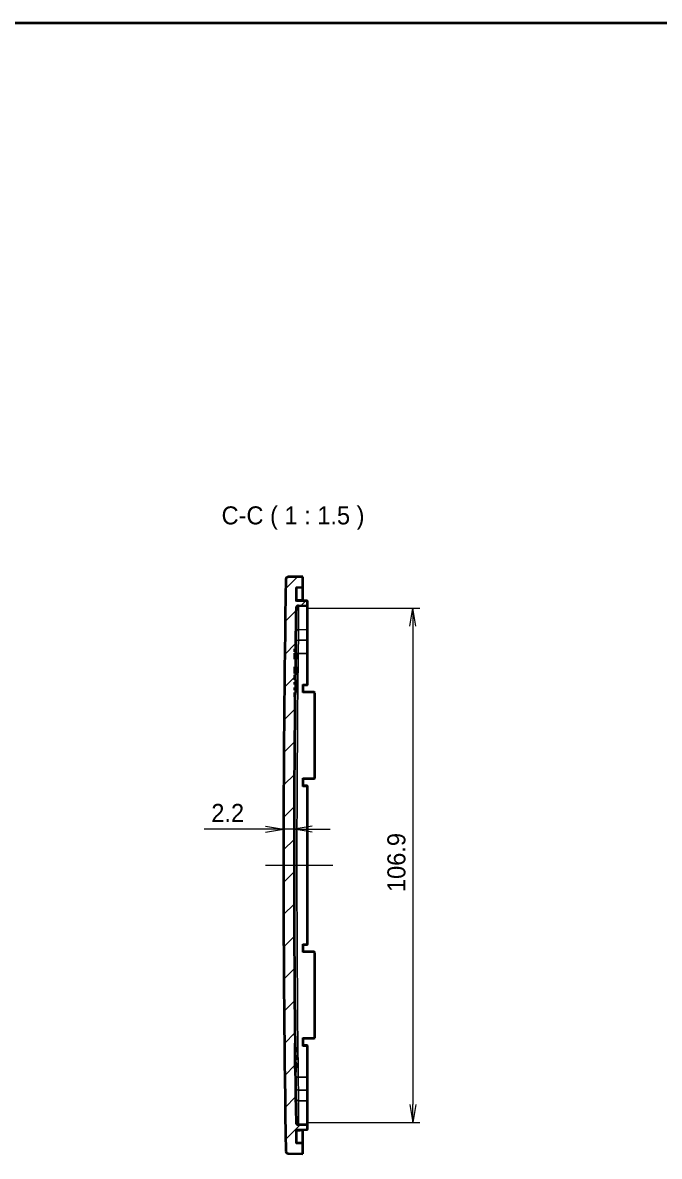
# Model space of a CAD drawing. Header units: millimetres. Extents: x 204 to 2721, y 201 to 622.
# Drawn here: x 1495 to 1627.3, y 386.4 to 622.2 of the extents above; entities that cross this region are included whole.
import ezdxf

# ---------------------------------------------------------------- set-up
doc = ezdxf.new("R2010")
doc.units = ezdxf.units.MM
doc.header["$LTSCALE"] = 1.5
doc.layers.get('Defpoints').update_dxf_attribs({"lineweight": 25})
for name, color, linetype, lineweight in [('Border (ISO)', 7, 'Continuous', 35), ('Centerline (ISO)', 131, 'Continuous', 18), ('Dimension (ISO)', 7, 'Continuous', 18), ('Hatch (ISO)', 1, 'Continuous', 18), ('Symbol (ISO)', 7, 'Continuous', 18), ('Visible (ISO)', 7, 'Continuous', 35), ('Visible Narrow (ISO)', 7, 'Continuous', 25)]:
    doc.layers.add(name, color=color, linetype=linetype, lineweight=lineweight)
doc.styles.add('Note Text (TK)', font='MS PGothic.ttf')
doc.dimstyles.new('Default - Method 1b (TK)', dxfattribs={"dimscale": 1.5, "dimtxt": 2.5, "dimasz": 2.5, "dimexe": 1, "dimexo": 1.5, "dimgap": 1, "dimtad": 1, "dimtoh": 1, "dimdsep": 46, "dimtxsty": 'Note Text (TK)', "dimblk": 'OPEN', "dimcen": 0.09, "dimdle": 5, "dimclrd": 100, "dimclre": 100, "dimclrt": 7, "dimadec": 1, "dimazin": 1, "dimtfac": 1, "dimtmove": 0, "dimatfit": 3, "dimldrblk": 'OPEN', "dimfxl": 1, "dimtolj": 1, "dimlwd": -1, "dimlwe": -1, "dimarcsym": 0})

# ---------------------------------------------------------------- blocks, each defined once
blk = doc.blocks.new('図面枠 tk図枠')
at = {"layer": 'Border (ISO)'}
blk.add_line((14.5, 289), (405.5, 289), dxfattribs=at)
blk = doc.blocks.new('_Open')
at = {"color": 0, "linetype": 'ByBlock', "lineweight": -2}
for p, q in [((-1, 0.167), (0, 0)), ((-1, -0.167), (0, 0)), ((0, 0), (-1, 0))]:
    blk.add_line(p, q, dxfattribs=at)
blk = doc.blocks.new('*D83')
at = {"layer": 'Defpoints', "color": 0}
for p in [(1551.82, 500.47), (1551.82, 393.5), (1576.09, 393.5)]:
    blk.add_point(p, dxfattribs=at)
at = {"layer": 'Dimension (ISO)', "color": 100}
for p, q in [((1554.07, 500.47), (1577.59, 500.47)), ((1576.09, 496.72), (1576.09, 397.25)), ((1554.07, 393.5), (1577.59, 393.5))]:
    blk.add_line(p, q, dxfattribs=at)
at = {"layer": 'Dimension (ISO)', "color": 100, "xscale": 3.75, "yscale": 3.75, "zscale": 3.75}
for p, rotation in [((1576.09, 500.47), 90), ((1576.09, 393.5), 270)]:
    blk.add_blockref('_Open', p, dxfattribs=dict(at, rotation=rotation))
at = {"layer": 'Dimension (ISO)', "color": 7, "insert": (1572.71, 441.41), "char_height": 3.75, "attachment_point": 4, "rotation": 90, "style": 'Note Text (TK)'}
blk.add_mtext('\\A1;106.9', dxfattribs=at)
blk = doc.blocks.new('*D73')
at = {"layer": 'Defpoints', "color": 0}
for p in [(1549.22, 454.48), (1549.22, 446.98), (1551.42, 446.98)]:
    blk.add_point(p, dxfattribs=at)
at = {"layer": 'Dimension (ISO)', "color": 100}
for p, q in [((1545.47, 454.48), (1532.71, 454.48)), ((1551.42, 454.48), (1549.22, 454.48)), ((1555.17, 454.48), (1558.92, 454.48))]:
    blk.add_line(p, q, dxfattribs=at)
at = {"layer": 'Dimension (ISO)', "color": 100, "xscale": 3.75, "yscale": 3.75, "zscale": 3.75}
blk.add_blockref('_Open', (1549.22, 454.48), dxfattribs=at)
at = {"layer": 'Dimension (ISO)', "color": 100, "xscale": 3.75, "yscale": 3.75, "zscale": 3.75, "rotation": 180}
blk.add_blockref('_Open', (1551.42, 454.48), dxfattribs=at)
at = {"layer": 'Dimension (ISO)', "color": 7, "insert": (1534.21, 457.86), "char_height": 3.75, "attachment_point": 4, "style": 'Note Text (TK)'}
blk.add_mtext('\\A1;2.2', dxfattribs=at)

msp = doc.modelspace()

# ---------------------------------------------------------------- hatches: boundary and pattern name
at = {"layer": 'Hatch (ISO)'}
h = msp.add_hatch(dxfattribs=at)
h.set_pattern_fill('ANSI31', color=256, scale=38.1, style=0)
h.set_pattern_definition([(45, (1179.9976, 188.6977), (-3.367596, 3.367596), [])])
edge = h.paths.add_edge_path()
edge.add_spline(control_points=[(1549.714, 387.526), (1549.715, 387.464), (1549.728, 387.403), (1549.775, 387.286), (1549.811, 387.231), (1549.902, 387.138), (1549.957, 387.101), (1550.076, 387.049), (1550.14, 387.035), (1550.206, 387.034)], knot_values=[-0.0770754, -0.0770754, -0.0770754, -0.0770754, -0.0585967, -0.0585967, -0.0390644, -0.0390644, -0.0195322, -0.0195322, 0, 0, 0, 0], degree=3, periodic=0)
edge.add_line((1550.206, 387.034), (1553.222, 386.982))
edge.add_line((1553.222, 386.982), (1553.222, 389.084))
edge.add_ellipse((1553.122, 389.084), major_axis=(0, 0.1), ratio=1, start_angle=270, end_angle=359)
edge.add_line((1553.124, 389.184), (1551.984, 389.204))
edge.add_spline(control_points=[(1551.984, 389.204), (1551.972, 389.204), (1551.959, 389.206), (1551.936, 389.216), (1551.925, 389.223), (1551.906, 389.241), (1551.899, 389.252), (1551.889, 389.276), (1551.886, 389.289), (1551.886, 389.302)], knot_values=[-0.01542, -0.01542, -0.01542, -0.01542, -0.0117193, -0.0117193, -0.0078129, -0.0078129, -0.0039064, -0.0039064, 0, 0, 0, 0], degree=3, periodic=0)
edge.add_ellipse((5141.222, 446.982), major_axis=(-57.68, 3589.337), ratio=1, start_angle=89.959098, end_angle=90, ccw=False)
edge.add_ellipse((1551.945, 391.866), major_axis=(-0.0015, 0.1), ratio=1, start_angle=0.12025, end_angle=90, ccw=False)
edge.add_line((1551.944, 391.966), (1554.124, 392.004))
edge.add_ellipse((1554.122, 392.104), major_axis=(0.1, 0.0017), ratio=1, start_angle=270, end_angle=359)
edge.add_line((1554.222, 392.104), (1554.222, 392.872))
edge.add_ellipse((1554.122, 392.872), major_axis=(0, 0.1), ratio=1, start_angle=270, end_angle=359)
edge.add_line((1554.124, 392.972), (1552.312, 393.004))
edge.add_ellipse((1552.321, 393.504), major_axis=(-0.5, 0.009), ratio=1, start_angle=1.85369, end_angle=90, ccw=False)
edge.add_ellipse((5141.222, 446.982), major_axis=(-53.485, 3589.402), ratio=1, start_angle=88.587674, end_angle=90, ccw=False)
edge.add_line((1551.593, 481.982), (1551.572, 481.982))
edge.add_line((1551.572, 481.982), (1551.572, 482.933))
edge.add_line((1551.572, 482.933), (1551.772, 482.933))
edge.add_line((1551.772, 482.933), (1551.772, 483.39))
edge.add_line((1551.772, 483.39), (1551.572, 483.39))
edge.add_line((1551.572, 483.39), (1551.572, 483.923))
edge.add_line((1551.572, 483.923), (1551.772, 483.923))
edge.add_line((1551.772, 483.923), (1551.772, 484.563))
edge.add_line((1551.772, 484.563), (1551.572, 484.563))
edge.add_line((1551.572, 484.563), (1551.572, 485.058))
edge.add_line((1551.572, 485.058), (1551.772, 485.058))
edge.add_line((1551.772, 485.058), (1551.772, 485.519))
edge.add_line((1551.772, 485.519), (1551.572, 485.519))
edge.add_line((1551.572, 485.519), (1551.572, 486.56))
edge.add_line((1551.572, 486.56), (1551.772, 486.56))
edge.add_line((1551.772, 486.56), (1551.772, 486.879))
edge.add_line((1551.772, 486.879), (1551.572, 486.879))
edge.add_line((1551.572, 486.879), (1551.572, 488.237))
edge.add_line((1551.572, 488.237), (1551.772, 488.237))
edge.add_line((1551.772, 488.237), (1551.772, 489.809))
edge.add_line((1551.772, 489.809), (1551.572, 489.809))
edge.add_line((1551.572, 489.809), (1551.572, 491.064))
edge.add_line((1551.572, 491.064), (1551.772, 491.064))
edge.add_line((1551.772, 491.064), (1551.772, 491.383))
edge.add_line((1551.772, 491.383), (1551.572, 491.383))
edge.add_line((1551.572, 491.383), (1551.572, 491.982))
edge.add_line((1551.572, 491.982), (1551.704, 491.982))
edge.add_ellipse((5141.222, 446.982), major_axis=(45, 3589.518), ratio=1, start_angle=89.864559, end_angle=90, ccw=False)
edge.add_ellipse((1552.321, 500.459), major_axis=(0.007, 0.5), ratio=1, start_angle=1.85369, end_angle=90, ccw=False)
edge.add_line((1552.312, 500.959), (1554.124, 500.991))
edge.add_ellipse((1554.122, 501.091), major_axis=(0.1, 0.0017), ratio=1, start_angle=270, end_angle=359)
edge.add_line((1554.222, 501.091), (1554.222, 501.859))
edge.add_ellipse((1554.122, 501.859), major_axis=(0, 0.1), ratio=1, start_angle=270, end_angle=359)
edge.add_line((1554.124, 501.959), (1551.944, 501.997))
edge.add_ellipse((1551.945, 502.097), major_axis=(-0.1, 0.0017), ratio=1, start_angle=0.12025, end_angle=90, ccw=False)
edge.add_ellipse((5141.222, 446.982), major_axis=(55.117, 3589.377), ratio=1, start_angle=89.959098, end_angle=90, ccw=False)
edge.add_spline(control_points=[(1551.886, 504.661), (1551.886, 504.674), (1551.888, 504.686), (1551.898, 504.709), (1551.905, 504.72), (1551.923, 504.739), (1551.934, 504.746), (1551.958, 504.757), (1551.971, 504.759), (1551.984, 504.76)], knot_values=[-0.01542, -0.01542, -0.01542, -0.01542, -0.0117193, -0.0117193, -0.0078129, -0.0078129, -0.0039064, -0.0039064, 0, 0, 0, 0], degree=3, periodic=0)
edge.add_line((1551.984, 504.76), (1553.124, 504.78))
edge.add_ellipse((1553.122, 504.88), major_axis=(0.1, 0.0017), ratio=1, start_angle=270, end_angle=359)
edge.add_line((1553.222, 504.88), (1553.222, 506.982))
edge.add_line((1553.222, 506.982), (1550.206, 506.929))
edge.add_spline(control_points=[(1550.206, 506.929), (1550.144, 506.928), (1550.083, 506.915), (1549.966, 506.868), (1549.911, 506.832), (1549.818, 506.741), (1549.781, 506.686), (1549.729, 506.567), (1549.715, 506.502), (1549.714, 506.437)], knot_values=[-0.0770754, -0.0770754, -0.0770754, -0.0770754, -0.0585967, -0.0585967, -0.0390644, -0.0390644, -0.0195322, -0.0195322, 0, 0, 0, 0], degree=3, periodic=0)
edge.add_ellipse((5141.222, 446.982), major_axis=(-59.456, -3591.508), ratio=1, start_angle=270, end_angle=271.896835)

# ---------------------------------------------------------------- linework, layer by layer
at = {"layer": 'Centerline (ISO)', "linetype": 'Continuous'}
msp.add_line((1545.472, 446.982), (1559.472, 446.982), dxfattribs=at)
at = {"layer": 'Visible (ISO)'}
for p, q in [((1553.222, 506.982), (1550.206, 506.929)), ((1553.222, 504.88), (1553.222, 506.982)), ((1551.984, 504.76), (1553.124, 504.78)), ((1553.222, 502.267), (1553.222, 504.88)), ((1553.222, 502.119), (1553.222, 502.267)), ((1554.124, 501.959), (1551.944, 501.997)), ((1552.312, 500.959), (1554.124, 500.991)), ((1553.222, 501.975), (1553.222, 502.119)), ((1554.222, 501.091), (1554.222, 501.859)), ((1554.222, 496.052), (1554.222, 501.091)), ((1554.222, 493.8), (1554.222, 496.052)), ((1554.222, 491.033), (1554.222, 493.8)), ((1551.572, 491.383), (1551.572, 491.982)), ((1551.572, 491.982), (1551.704, 491.982)), ((1551.772, 491.383), (1551.572, 491.383)), ((1551.572, 489.809), (1551.572, 491.064)), ((1551.572, 491.064), (1551.772, 491.064)), ((1551.704, 491.982), (1551.714, 491.982)), ((1551.772, 491.064), (1551.772, 491.383)), ((1551.772, 491.064), (1551.772, 490.523)), ((1551.772, 490.523), (1551.772, 490.037)), ((1554.222, 484.597), (1554.222, 491.033)), ((1551.572, 490.037), (1551.772, 490.037)), ((1551.572, 490.011), (1551.772, 490.011)), ((1551.772, 489.809), (1551.572, 489.809)), ((1551.572, 486.879), (1551.572, 488.237)), ((1551.572, 488.237), (1551.772, 488.237)), ((1551.772, 490.011), (1551.772, 490.037)), ((1551.772, 490.011), (1551.772, 489.809)), ((1551.772, 488.237), (1551.772, 489.809)), ((1551.772, 488.237), (1551.772, 487.748)), ((1551.572, 487.748), (1551.772, 487.748)), ((1551.572, 487.722), (1551.772, 487.722)), ((1551.772, 486.879), (1551.572, 486.879)), ((1551.572, 485.519), (1551.572, 486.56)), ((1551.572, 486.56), (1551.772, 486.56)), ((1551.772, 487.722), (1551.772, 487.748)), ((1551.772, 487.722), (1551.772, 487.421)), ((1551.772, 487.421), (1551.772, 486.879)), ((1551.772, 486.56), (1551.772, 486.879)), ((1551.572, 485.521), (1551.772, 485.521)), ((1551.772, 485.519), (1551.572, 485.519)), ((1551.572, 484.563), (1551.572, 485.058)), ((1551.572, 485.058), (1551.772, 485.058)), ((1551.572, 484.782), (1551.772, 484.782)), ((1551.772, 484.563), (1551.572, 484.563)), ((1551.572, 483.39), (1551.572, 483.923)), ((1551.572, 483.923), (1551.772, 483.923)), ((1551.572, 483.436), (1551.772, 483.436)), ((1551.772, 483.39), (1551.572, 483.39)), ((1551.772, 485.521), (1551.772, 485.519)), ((1551.772, 485.058), (1551.772, 485.519)), ((1551.772, 485.058), (1551.772, 484.782)), ((1551.772, 484.782), (1551.772, 484.563)), ((1551.772, 483.923), (1551.772, 484.563)), ((1551.772, 483.923), (1551.772, 483.89)), ((1551.772, 483.89), (1551.772, 483.651)), ((1551.772, 483.651), (1551.772, 483.436)), ((1551.772, 483.436), (1551.772, 483.39)), ((1551.772, 482.933), (1551.772, 483.39)), ((1553.222, 484.582), (1553.222, 482.882)), ((1553.222, 484.482), (1554.124, 484.497)), ((1551.572, 481.982), (1551.572, 482.933)), ((1551.572, 482.933), (1551.772, 482.933)), ((1551.593, 481.982), (1551.572, 481.982)), ((1551.602, 481.982), (1551.593, 481.982)), ((1555.624, 482.94), (1553.222, 482.982)), ((1555.722, 465.124), (1555.722, 482.84)), ((1553.222, 465.082), (1553.222, 463.382)), ((1553.222, 464.982), (1555.624, 465.024)), ((1554.124, 463.466), (1553.222, 463.482)), ((1554.222, 430.597), (1554.222, 463.366)), ((1553.222, 430.582), (1553.222, 428.882)), ((1553.222, 430.482), (1554.124, 430.497)), ((1555.624, 428.94), (1553.222, 428.982)), ((1555.722, 411.124), (1555.722, 428.84)), ((1553.222, 411.082), (1553.222, 409.382)), ((1553.222, 410.982), (1555.624, 411.024)), ((1551.631, 409.128), (1551.772, 409.128)), ((1551.636, 408.533), (1551.772, 408.533)), ((1551.64, 408.128), (1551.772, 408.128)), ((1551.772, 409.128), (1551.772, 408.533)), ((1551.772, 408.533), (1551.772, 408.128)), ((1554.124, 409.466), (1553.222, 409.482)), ((1554.222, 402.93), (1554.222, 409.366)), ((1551.646, 407.482), (1551.772, 407.482)), ((1551.658, 406.482), (1551.772, 406.482)), ((1551.665, 405.835), (1551.772, 405.835)), ((1551.772, 407.482), (1551.772, 406.482)), ((1551.772, 405.835), (1551.772, 404.835)), ((1551.678, 404.835), (1551.772, 404.835)), ((1554.222, 400.163), (1554.222, 402.93)), ((1554.222, 397.911), (1554.222, 400.163)), ((1554.222, 392.872), (1554.222, 397.911)), ((1551.944, 391.966), (1554.124, 392.004)), ((1554.124, 392.972), (1552.312, 393.004)), ((1553.222, 391.844), (1553.222, 391.988)), ((1553.222, 391.696), (1553.222, 391.844)), ((1553.222, 389.084), (1553.222, 391.696)), ((1554.222, 392.104), (1554.222, 392.872)), ((1553.124, 389.184), (1551.984, 389.204)), ((1553.222, 386.982), (1553.222, 389.084)), ((1550.206, 387.034), (1553.222, 386.982))]:
    msp.add_line(p, q, dxfattribs=at)
for centre, radius, start, end in [((5141.222, 446.982), 3592, 179.051582, 180.948418), ((5141.222, 446.982), 3589.8, 179.079352, 179.120254), ((1553.122, 504.88), 0.1, 271, 0), ((5141.222, 446.982), 3589.8, 179.146308, 179.281749), ((1552.321, 500.459), 0.5, 91, 179.14631), ((1551.945, 502.097), 0.1, 179.12025, 269), ((1554.122, 501.859), 0.1, 0, 89), ((1554.122, 501.091), 0.1, 271, 0), ((5141.222, 446.982), 3589.788, 179.36828, 179.38487), ((1554.122, 484.597), 0.1, 271, 0), ((5141.222, 446.982), 3589.8, 179.441366, 180.853692), ((1555.622, 482.84), 0.1, 0, 89), ((1555.622, 465.124), 0.1, 271, 0), ((1554.122, 463.366), 0.1, 0, 89), ((1554.122, 430.597), 0.1, 271, 0), ((1555.622, 428.84), 0.1, 0, 89), ((1555.622, 411.124), 0.1, 271, 0), ((1554.122, 409.366), 0.1, 0, 89), ((1552.321, 393.504), 0.5, 180.85369, 269), ((1551.945, 391.866), 0.1, 91, 180.87975), ((5141.222, 446.982), 3589.8, 180.879746, 180.920648), ((1554.122, 392.872), 0.1, 0, 89), ((1554.122, 392.104), 0.1, 271, 0), ((1553.122, 389.084), 0.1, 0, 89)]:
    msp.add_arc(centre, radius, start, end, dxfattribs=at)
for points, knots in [([(1550.206, 506.929), (1550.144, 506.928), (1550.083, 506.915), (1549.966, 506.868), (1549.911, 506.832), (1549.818, 506.741), (1549.781, 506.686), (1549.729, 506.567), (1549.715, 506.502), (1549.714, 506.437)], [-0.077075403, -0.077075403, -0.077075403, -0.077075403, -0.058596671, -0.058596671, -0.039064447, -0.039064447, -0.019532224, -0.019532224, 0, 0, 0, 0]), ([(1551.886, 504.661), (1551.886, 504.674), (1551.888, 504.686), (1551.898, 504.709), (1551.905, 504.72), (1551.923, 504.739), (1551.934, 504.746), (1551.958, 504.757), (1551.971, 504.759), (1551.984, 504.76)], [-0.015419968, -0.015419968, -0.015419968, -0.015419968, -0.011719334, -0.011719334, -0.007812889, -0.007812889, -0.003906445, -0.003906445, 0, 0, 0, 0]), ([(1551.714, 491.982), (1551.714, 491.982), (1551.714, 491.957), (1551.713, 491.854), (1551.713, 491.778), (1551.711, 491.605), (1551.71, 491.499), (1551.709, 491.383)], [0.15068177, 0.15068177, 0.15068177, 0.15068177, 0.18835009, 0.18835009, 0.22601841, 0.22601841, 0.26174099, 0.26174099, 0.26174099, 0.26174099]), ([(1551.614, 482.933), (1551.613, 482.822), (1551.612, 482.706), (1551.609, 482.476), (1551.608, 482.363), (1551.606, 482.186), (1551.605, 482.109), (1551.603, 482.007), (1551.603, 481.982), (1551.602, 481.982)], [0.15553883, 0.15553883, 0.15553883, 0.15553883, 0.18834857, 0.18834857, 0.22601948, 0.22601948, 0.26368841, 0.26368841, 0.30135733, 0.30135733, 0.30135733, 0.30135733]), ([(1551.652, 406.982), (1551.648, 407.358), (1551.643, 407.76), (1551.636, 408.499), (1551.633, 408.837), (1551.629, 409.369), (1551.627, 409.6), (1551.626, 409.906), (1551.626, 409.982), (1551.628, 409.982), (1551.63, 409.906), (1551.635, 409.605), (1551.639, 409.384), (1551.642, 409.128)], [0, 0, 0, 0, 0.11301235, 0.11301235, 0.2260247, 0.2260247, 0.33902978, 0.33902978, 0.45203487, 0.45203487, 0.56504199, 0.56504199, 0.67448117, 0.67448117, 0.67448117, 0.67448117]), ([(1551.69, 404.835), (1551.692, 404.579), (1551.694, 404.358), (1551.695, 404.057), (1551.695, 403.982), (1551.693, 403.982), (1551.691, 404.057), (1551.685, 404.363), (1551.682, 404.594), (1551.674, 405.127), (1551.67, 405.464), (1551.661, 406.203), (1551.656, 406.605), (1551.652, 406.982)], [1.13367043, 1.13367043, 1.13367043, 1.13367043, 1.24310768, 1.24310768, 1.35611276, 1.35611276, 1.46911988, 1.46911988, 1.582127, 1.582127, 1.69514139, 1.69514139, 1.80815579, 1.80815579, 1.80815579, 1.80815579]), ([(1551.984, 389.204), (1551.972, 389.204), (1551.959, 389.206), (1551.936, 389.216), (1551.925, 389.223), (1551.906, 389.241), (1551.899, 389.252), (1551.889, 389.276), (1551.886, 389.289), (1551.886, 389.302)], [-0.015419968, -0.015419968, -0.015419968, -0.015419968, -0.011719334, -0.011719334, -0.007812889, -0.007812889, -0.003906445, -0.003906445, 0, 0, 0, 0]), ([(1549.714, 387.526), (1549.715, 387.464), (1549.728, 387.403), (1549.775, 387.286), (1549.811, 387.231), (1549.902, 387.138), (1549.957, 387.101), (1550.076, 387.049), (1550.14, 387.035), (1550.206, 387.034)], [-0.077075403, -0.077075403, -0.077075403, -0.077075403, -0.058596671, -0.058596671, -0.039064447, -0.039064447, -0.019532224, -0.019532224, 0, 0, 0, 0])]:
    msp.add_open_spline(points, degree=3, knots=knots, dxfattribs=at)
for points in [[(1551.655, 408.128), (1551.658, 407.919), (1551.66, 407.7), (1551.663, 407.482)], [(1551.674, 406.482), (1551.676, 406.263), (1551.679, 406.044), (1551.681, 405.835)]]:
    msp.add_open_spline(points, degree=3, dxfattribs=at)
at = {"layer": 'Visible Narrow (ISO)'}
for p, q in [((1551.886, 504.661), (1551.882, 502.098)), ((1551.98, 502.192), (1551.984, 504.76)), ((1553.124, 504.78), (1553.124, 502.172)), ((1551.821, 500.467), (1551.835, 500.467)), ((1551.882, 502.098), (1551.845, 502.099)), ((1554.124, 500.991), (1554.124, 495.973)), ((1554.124, 495.973), (1552.327, 495.948)), ((1554.124, 495.973), (1554.124, 493.769)), ((1554.124, 493.769), (1552.31, 493.759)), ((1554.124, 493.769), (1554.124, 491.033)), ((1551.572, 490.523), (1551.772, 490.523)), ((1552.281, 491.033), (1554.124, 491.033)), ((1554.222, 491.033), (1554.124, 491.033)), ((1554.124, 491.033), (1554.124, 484.597)), ((1551.572, 487.421), (1551.772, 487.421)), ((1551.572, 483.89), (1551.772, 483.89)), ((1551.572, 483.651), (1551.772, 483.651)), ((1554.124, 484.597), (1553.222, 484.582)), ((1554.124, 484.597), (1554.222, 484.597)), ((1553.222, 482.882), (1555.624, 482.84)), ((1555.722, 482.84), (1555.624, 482.84)), ((1555.624, 482.84), (1555.624, 465.124)), ((1555.624, 465.124), (1553.222, 465.082)), ((1555.624, 465.124), (1555.722, 465.124)), ((1553.222, 463.382), (1554.124, 463.366)), ((1554.124, 463.366), (1554.124, 430.597)), ((1554.222, 463.366), (1554.124, 463.366)), ((1554.124, 430.597), (1553.222, 430.582)), ((1554.124, 430.597), (1554.222, 430.597)), ((1553.222, 428.882), (1555.624, 428.84)), ((1555.722, 428.84), (1555.624, 428.84)), ((1555.624, 428.84), (1555.624, 411.124)), ((1555.624, 411.124), (1553.222, 411.082)), ((1555.624, 411.124), (1555.722, 411.124)), ((1553.222, 409.382), (1554.124, 409.366)), ((1554.222, 409.366), (1554.124, 409.366)), ((1554.124, 409.366), (1554.124, 402.93)), ((1554.124, 402.93), (1552.281, 402.93)), ((1554.222, 402.93), (1554.124, 402.93)), ((1554.124, 402.93), (1554.124, 400.194)), ((1554.124, 400.194), (1552.31, 400.204)), ((1554.124, 400.194), (1554.124, 397.991)), ((1554.124, 397.991), (1552.327, 398.016)), ((1554.124, 397.991), (1554.124, 392.972)), ((1551.835, 393.496), (1551.821, 393.497)), ((1551.845, 391.864), (1551.882, 391.865)), ((1551.882, 391.865), (1551.886, 389.302)), ((1551.984, 389.204), (1551.98, 391.771)), ((1553.124, 391.791), (1553.124, 389.184))]:
    msp.add_line(p, q, dxfattribs=at)
for centre, major_axis, ratio, start_param, end_param in [((1551.982, 502.097), (-0.1, 0.0001), 0.951346, 4.7311679, 6.2685104), ((1551.982, 502.097), (-0.0017, -0.1), 0.1098595, 3.4567292, 6.2831853), ((1553.122, 502.267), (0.1, 0), 0.9506092, 4.7298423, 6.2831853), ((1552.335, 500.46), (-0.009, 0.5), 0.9999961, 0, 1.5384433), ((1551.982, 502.097), (-0.0015, -0.1), 0.9999898, 4.712389, 6.2810865), ((1552.335, 495.55), (-0.5, 0.002), 0.7952178, 4.7334508, 6.2718748), ((1554.122, 496.052), (0.1, 0), 0.7952499, 4.7298423, 6.2831853), ((1552.319, 493.606), (-0.5, 0.005), 0.3064229, 4.7331097, 6.2755787), ((1554.122, 493.8), (0.1, 0), 0.3066072, 4.7298423, 6.2831853), ((5139.668, 446.982), (0, -3588.696), 0.9998477, 4.700112, 4.700514), ((1552.29, 491.033), (-0.5, 0.006), 0.0002143, 0.0073531, 1.5533443), ((5139.66, 446.982), (0, 3588.196), 0.9998477, 1.5585193, 1.5830733), ((5139.668, 446.982), (0, -3588.696), 0.9998477, 4.70136, 4.7016497), ((1554.122, 484.597), (0.0017, -0.1), 0.0174497, 0, 1.5704917), ((5139.668, 446.982), (0, -3588.696), 0.9998477, 4.702371, 4.7229372), ((1555.622, 482.84), (0.0017, 0.1), 0.0174497, 4.7126936, 6.2831853), ((1555.622, 465.124), (0.0017, -0.1), 0.0174497, 0, 1.5704917), ((1554.122, 463.366), (0.0017, 0.1), 0.0174497, 4.7126936, 6.2831853), ((1554.122, 430.597), (0.0017, -0.1), 0.0174497, 0, 1.5704917), ((1555.622, 428.84), (0.0017, 0.1), 0.0174497, 4.7126936, 6.2831853), ((1555.622, 411.124), (0.0017, -0.1), 0.0174497, 0, 1.5704917), ((5139.668, 446.982), (0, -3588.696), 0.9998477, 4.7232158, 4.723396), ((1554.122, 409.366), (0.0017, 0.1), 0.0174497, 4.7126936, 6.2831853), ((5139.668, 446.982), (0, -3588.696), 0.9998477, 4.7236747, 4.7238548), ((5139.668, 446.982), (0, -3588.696), 0.9998477, 4.7241335, 4.724666), ((1552.29, 402.93), (-0.5, -0.006), 0.0002143, 4.729841, 6.2758322), ((1552.319, 400.357), (-0.5, -0.005), 0.3064229, 0.0076066, 1.5500756), ((1554.122, 400.163), (0.1, 0), 0.3066072, 0, 1.553343), ((1552.335, 398.413), (-0.5, -0.002), 0.7952178, 0.0113105, 1.5497345), ((1554.122, 397.911), (0.1, 0), 0.7952499, 0, 1.553343), ((1552.335, 393.504), (-0.009, -0.5), 0.9999961, 4.744742, 6.2831853), ((1551.982, 391.867), (-0.0017, 0.1), 0.9999898, 0, 1.5686975), ((1551.982, 391.867), (-0.1, -0.0001), 0.951346, 0.0146749, 1.5520174), ((1551.982, 391.867), (0.0017, -0.1), 0.1098595, 3.1415927, 5.9680488), ((1553.122, 391.696), (0.1, 0), 0.9506092, 0, 1.553343)]:
    msp.add_ellipse(centre, major_axis=major_axis, ratio=ratio, start_param=start_param, end_param=end_param, dxfattribs=at)
for points, knots in [([(1553.124, 502.172), (1553.094, 502.172), (1553.063, 502.173), (1553.033, 502.173), (1552.818, 502.177), (1552.603, 502.181), (1552.252, 502.187), (1552.116, 502.19), (1551.98, 502.192)], [-0.1388684, -0.1388684, -0.1388684, -0.1388684, -0.12971254, -0.12971254, -0.12971254, -0.06485627, -0.06485627, -0.02379416, -0.02379416, -0.02379416, -0.02379416]), ([(1553.124, 502.172), (1553.125, 502.17), (1553.125, 502.167), (1553.127, 502.159), (1553.128, 502.152), (1553.13, 502.134), (1553.131, 502.122), (1553.133, 502.093), (1553.133, 502.074), (1553.133, 502.034), (1553.132, 502.013), (1553.129, 501.985), (1553.126, 501.977), (1553.124, 501.977)], [0, 0, 0, 0, 0.003942682, 0.003942682, 0.010250974, 0.010250974, 0.018451753, 0.018451753, 0.029112766, 0.029112766, 0.042972082, 0.042972082, 0.056633899, 0.056633899, 0.056633899, 0.056633899]), ([(1551.835, 500.467), (1551.842, 500.467), (1551.846, 500.039), (1551.846, 498.373), (1551.842, 497.135), (1551.835, 495.557)], [-1.561839, -1.561839, -1.561839, -1.561839, -0.7809037, -0.7809037, 0, 0, 0, 0]), ([(1552.327, 495.948), (1552.334, 497.559), (1552.337, 498.823), (1552.337, 500.523), (1552.333, 500.96), (1552.326, 500.959)], [0, 0, 0, 0, 0.7809037, 0.7809037, 1.561839, 1.561839, 1.561839, 1.561839]), ([(1551.835, 495.557), (1551.834, 495.312), (1551.832, 495.019), (1551.827, 494.361), (1551.823, 493.996), (1551.819, 493.613)], [-0.24176953, -0.24176953, -0.24176953, -0.24176953, -0.12087479, -0.12087479, 0, 0, 0, 0]), ([(1552.31, 493.759), (1552.315, 494.191), (1552.318, 494.602), (1552.323, 495.342), (1552.325, 495.673), (1552.327, 495.948)], [0, 0, 0, 0, 0.12087479, 0.12087479, 0.24176953, 0.24176953, 0.24176953, 0.24176953]), ([(1551.819, 493.613), (1551.815, 493.198), (1551.81, 492.772), (1551.8, 491.911), (1551.795, 491.475), (1551.79, 491.039)], [-0.26154853, -0.26154853, -0.26154853, -0.26154853, -0.13077426, -0.13077426, 0, 0, 0, 0]), ([(1552.281, 491.033), (1552.286, 491.495), (1552.291, 491.957), (1552.301, 492.869), (1552.306, 493.32), (1552.31, 493.759)], [0, 0, 0, 0, 0.13077426, 0.13077426, 0.26154853, 0.26154853, 0.26154853, 0.26154853]), ([(1551.79, 402.924), (1551.795, 402.488), (1551.8, 402.052), (1551.81, 401.191), (1551.815, 400.766), (1551.819, 400.351)], [-0.26154853, -0.26154853, -0.26154853, -0.26154853, -0.13077426, -0.13077426, 0, 0, 0, 0]), ([(1552.31, 400.204), (1552.306, 400.643), (1552.301, 401.094), (1552.291, 402.007), (1552.286, 402.469), (1552.281, 402.93)], [0, 0, 0, 0, 0.13077426, 0.13077426, 0.26154853, 0.26154853, 0.26154853, 0.26154853]), ([(1551.819, 400.351), (1551.823, 399.967), (1551.827, 399.602), (1551.832, 398.944), (1551.834, 398.651), (1551.835, 398.406)], [-0.24176953, -0.24176953, -0.24176953, -0.24176953, -0.12089239, -0.12089239, 0, 0, 0, 0]), ([(1552.327, 398.016), (1552.325, 398.291), (1552.323, 398.621), (1552.318, 399.362), (1552.315, 399.772), (1552.31, 400.204)], [0, 0, 0, 0, 0.12089239, 0.12089239, 0.24176953, 0.24176953, 0.24176953, 0.24176953]), ([(1551.835, 398.406), (1551.842, 396.828), (1551.846, 395.59), (1551.846, 393.924), (1551.842, 393.496), (1551.835, 393.496)], [-1.561839, -1.561839, -1.561839, -1.561839, -0.7809023, -0.7809023, 0, 0, 0, 0]), ([(1552.326, 393.004), (1552.333, 393.004), (1552.337, 393.44), (1552.337, 395.141), (1552.334, 396.404), (1552.327, 398.016)], [0, 0, 0, 0, 0.7809023, 0.7809023, 1.561839, 1.561839, 1.561839, 1.561839]), ([(1551.98, 391.771), (1552.108, 391.774), (1552.236, 391.776), (1552.571, 391.782), (1552.777, 391.785), (1552.984, 391.789), (1553.031, 391.79), (1553.077, 391.791), (1553.124, 391.791)], [-0.22574592, -0.22574592, -0.22574592, -0.22574592, -0.18715506, -0.18715506, -0.12477004, -0.12477004, -0.12477004, -0.11067168, -0.11067168, -0.11067168, -0.11067168]), ([(1553.124, 391.986), (1553.125, 391.986), (1553.125, 391.986), (1553.127, 391.983), (1553.128, 391.979), (1553.13, 391.967), (1553.131, 391.958), (1553.133, 391.933), (1553.133, 391.916), (1553.133, 391.876), (1553.132, 391.852), (1553.129, 391.813), (1553.126, 391.799), (1553.124, 391.791)], [0, 0, 0, 0, 0.003942701, 0.003942701, 0.010251022, 0.010251022, 0.018451839, 0.018451839, 0.029112902, 0.029112902, 0.042972284, 0.042972284, 0.056633898, 0.056633898, 0.056633898, 0.056633898])]:
    msp.add_open_spline(points, degree=3, knots=knots, dxfattribs=at)

# ---------------------------------------------------------------- block references
at = {"xscale": 1.5, "yscale": 1.5, "zscale": 1.5}
msp.add_blockref('図面枠 tk図枠', (1179.998, 188.698), dxfattribs=at)

# ---------------------------------------------------------------- texts
at = {"layer": 'Symbol (ISO)', "color": 7, "insert": (1536.343, 516.732), "char_height": 3.75, "attachment_point": 7, "style": 'Note Text (TK)'}
msp.add_mtext('C-C ( 1 : 1.5 )', dxfattribs=at)

# ---------------------------------------------------------------- dimensions: what is measured, and where the dimension line sits
at = {"layer": 'Dimension (ISO)', "color": 100}
for base, p1, p2, angle, override, picture, middle in [((1576.09, 393.497), (1551.821, 500.467), (1551.821, 393.497), 90, {"dimgap": 1, "dimtoh": 0, "dimdec": 1, "dimlfac": 0.999344, "dimtol": 0, "dimlim": 0, "dimtp": 0, "dimtm": 0, "dimtdec": 1, "dimtofl": 0, "dimatfit": 1}, '*D83', (1576.09, 446.982)), ((1549.222, 454.482), (1551.422, 446.982), (1549.222, 446.982), 180, {"dimgap": 1, "dimtoh": 0, "dimdec": 1, "dimse1": 1, "dimse2": 1, "dimtol": 0, "dimlim": 0, "dimtp": 0, "dimtm": 0, "dimtdec": 1, "dimtofl": 1, "dimatfit": 1}, '*D73', (1537.218, 454.482))]:
    dim = msp.add_linear_dim(base=base, p1=p1, p2=p2, angle=angle, dimstyle='Default - Method 1b (TK)', override=override, dxfattribs=at)
    dim.commit()
    dim.dimension.update_dxf_attribs({"geometry": picture, "text_midpoint": middle, "dimtype": 160})

doc.saveas('drawing.dxf')
